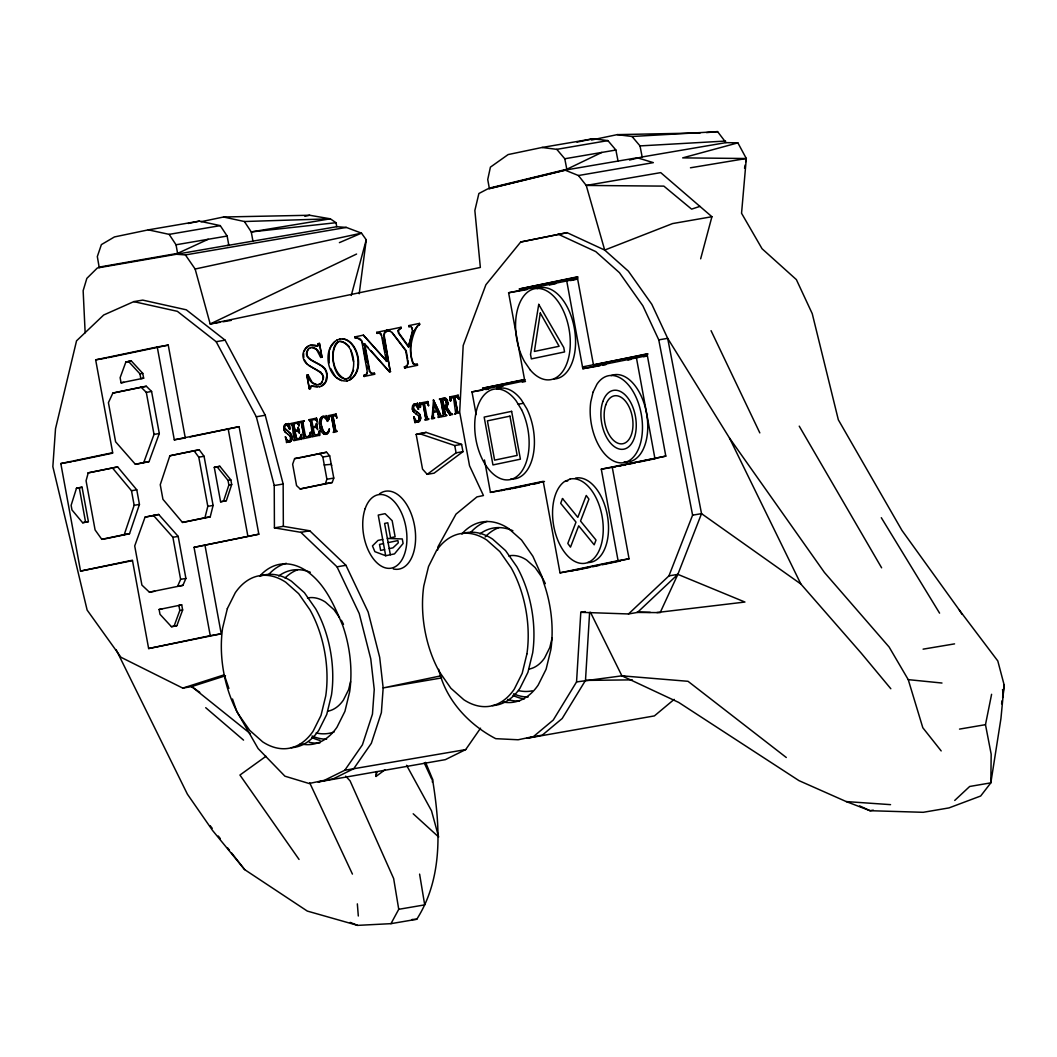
<?xml version="1.0" encoding="UTF-8"?>
<svg xmlns="http://www.w3.org/2000/svg" width="1057" height="1057" viewBox="0 0 1057 1057"><rect width="100%" height="100%" fill="white"/><g stroke="black" fill="none" stroke-linecap="round" stroke-linejoin="round"><path stroke-width="1.5" d="M283.923 426.645L284.029 430.252L285.654 432.551M283.805 427.464L284.558 431.111M420.739 417.502L420.21 420.171M446.464 404.038L446.094 400.986L444.019 399.202M412.891 330.656L408.412 346.868L398.489 333.14L397.894 330.537L400.59 328.489M408.848 346.788L398.938 333.061L398.33 330.471L399.638 328.846M418.651 324.684L419.655 324.499L419.457 323.402L408.768 325.622L408.967 326.719L411.226 326.639L412.455 330.722L408.412 346.868M301.417 434.599C300.637 448.749 303.227 426.209 300.373 437.783M319.544 430.807C319.122 443.702 320.456 425.39 319.042 432.339M326.983 420.303C329.031 424.703 324.75 413.776 326.283 415.678L327.683 421.426L325.49 417.977L323.852 417.198M286.606 441.747C286.526 444.178 286.288 440.161 287.966 441.681M415.071 422.734L415.335 421.651L417.515 422.113M414.648 418.308C412.56 412.362 415.441 425.839 415.084 421.902M432.392 782.167L432.472 779.009L425.601 762.374M364.744 375.182L366.29 374.469L367.202 371.469L361.719 340.909L357.121 337.83M387.628 331.198L386.981 330.18L387.628 331.198L384.616 332.202L383.704 335.201L390.271 371.641L384.14 335.122L385.065 332.136L386.585 331.409M405.412 366.673L406.932 365.96L407.843 362.974L405.729 350.739L391.975 332.413L389.531 331.079M303.65 353.448L303.782 357.583M287.61 424.465C290.279 420.818 290.622 434.321 288.68 426.869M288.231 424.65L288.706 423.54M416.101 404.25L417.211 403.312M433.515 399.903L432.102 417.74L432.63 415.018M438.232 416.987L439.051 415.705L437.36 411.583L433.33 412.428L433.449 417.238M433.383 411.424L433.832 403.999L436.977 410.671L433.383 411.424L433.978 403.972M438.721 669.319C445.565 699.668 468.568 724.521 495.746 738.671L518.115 739.768L533.481 736.557L553.273 720.028L576.554 681.924L580.795 612.32L585.261 611.554M674.181 699.377L654.389 715.906L527.033 738.248L542.413 735.038L562.192 718.509L585.486 680.404L589.621 612.413M311.511 386.069L310.296 386.756L310.163 388.685L311.511 386.069L317.338 386.928M420.514 405.333L420.382 407.315C418.572 395.516 420.184 411.953 420.448 406.205M303.28 438.193L302.844 438.761L310.599 437.136L310.586 432.313L309.569 435.497M310.335 432.287L309.212 435.999M629.496 160.03L642.154 156.951L725.974 142.629L737.878 142.867L746.308 158.51L741.552 213.263L762.057 248.739L796.37 279.603L812.238 313.652L838.333 419.801L901.951 530.403L959.307 610.021L997.808 660.969L1004.15 684.976L1000.926 718.641L990.832 782.854L980.671 796.013L949.014 807.905L923.223 812.304L870.03 810.706L846.234 801.576L799 780.647L678.713 702.429L621.899 675.833L576.554 681.924M1002.631 697.461L1004.15 684.976M437.598 550.076L437.928 546.879L456.003 514.138L476.958 496.896L483.445 495.535L469.533 465.754L459.676 412.045L463.191 345.507L485.903 284.743L520.691 242.013L567.054 232.659L604.696 250.073L628.373 271.16L651.812 304.297L667.68 338.346L729.515 438.074L824.434 572.471L889.122 647.029L908.24 679.638L922.814 727.744L941.179 750.919M385.118 769.681L376.028 776.433L376.609 771.557M310.018 345.335L317.113 346.234L318.197 343.631L319.439 343.38L321.962 357.2L320.733 357.438L316.558 349.537L312.515 347.621M317.113 346.234L318.395 345.507L318.197 343.631M359.208 293.754L366.25 239.794L361.481 233.148L346.339 227.427L336.747 226.713L227.308 245.528M320.932 421.492L321.817 418.453M376.028 776.433L376.702 771.663M291.877 439.223L291.256 434.612M301.271 434.638L299.593 438.417M319.399 430.846L318.501 433.991M420.739 418.427L418.849 421.849M292.313 424.914C294.969 455.303 297.189 429.882 291.085 423.923M312.502 436.171L310.718 422.43L309.199 420.131M312.172 436.316L313.136 435.193L310.877 422.404L310.309 420.435L308.776 419.748L316.492 418.136L317.285 421.862L316.175 420.158M1001.613 703.83L1002.115 700.646M297.017 430.199L298.206 429.499L298.246 427.358M316.373 423.566L315.818 426.143M744.551 168.235L745.132 164.998M745.727 161.747L746.308 158.51L682.677 157.876L737.878 142.867M954.722 800.44L969.679 786.474L990.832 782.854L991.175 754.183L985.481 724.666L991.598 694.29M328.886 431.19L329.467 429.023M329.282 351.347L329.137 362.895M417.859 407.83L416.062 405.254L413.815 405.307L413.195 408.002L414.912 410.327M413.815 405.307L413.419 408.742M287.081 440.095L287.781 440.663A5.351 3.079 80.3 0 0 290.107 440.584L290.767 437.757M290.754 439.804L290.345 436.528M415.573 420.224L416.432 420.765A5.457 3.145 80.3 0 0 418.651 420.726L418.889 416.564M418.651 420.726L419.55 418.916L418.519 415.982M302.91 423.117L303.333 421.637M350.567 681.633L348.625 689.64L343.406 700.064A59.721 34.419 80.3 0 1 328.238 711.11M526.928 653.821L522.184 673.335L514.257 689.19A90.902 52.388 80.3 0 1 463.825 699.734L450.877 688.252L439.593 672.093M552.137 637.939L549.799 647.545L544.593 657.969A59.721 34.419 80.3 0 1 529.425 669.015M182.478 522.449L204.939 517.745L207.806 506.343L198.782 457.166L193.999 450.731L169.86 455.778L160.254 484.714L162.937 499.287L182.478 522.449L210.224 516.847L213.091 505.444L204.067 456.267L199.284 449.833L193.999 450.731M416.339 364.401L413.076 363.793C408.597 352.813 409.099 331.488 419.655 324.499M414.304 364.493L413.512 363.714C408.055 351.452 411.45 336.958 417.568 325.635M353.646 370.267L350.475 376.953L346.458 378.921M328.529 430.794L329.189 428.825M700.659 258.82L711.916 216.725L660.717 172.621L586.239 185.437L578.443 175.528L565.046 170.124L487.515 188.992L478.887 193.51L474.857 210.502L480.354 267.447L210.184 323.971L195.135 269.02L185.411 254.922L175.819 254.209M351.254 295.498L366.25 239.794M438.563 416.788L437.36 411.583M88.233 472.862L86.066 480.75L95.09 529.927L101.789 539.321L107.074 538.423L129.522 533.719L139.445 504.414L136.776 489.827L117.644 466.917L88.233 472.862L117.644 466.917M283.778 426.671L284.888 424.689M412.574 405.69L412.6 410.129M291.64 440.042L292.036 436.488L290.186 433.159M420.369 405.36L420.712 404.699M450.665 399.031L452.264 397.538M451.009 398.357L450.678 400.973M321.526 419.034L320.984 423.685M76.487 488.255L71.123 505.325L71.968 509.936L82.644 522.739L88.392 521.643L82.063 487.198L76.487 488.255L82.063 487.198M321.262 386.149L325.424 382.079L326.811 375.935A8.377 4.836 80.3 0 0 324.922 369.316C320.271 361.798 299.99 360.371 308.525 348.585L310.93 347.608M319.359 386.756C324.499 386.069 327.445 380.692 327.247 375.869A8.377 4.836 80.3 0 0 325.358 369.25C320.72 361.719 300.426 360.292 308.961 348.506M446.503 404.712L444.838 406.707M220.596 501.798L223.529 501.177L228.88 485.018L228.035 480.42L217.042 466.771L214.28 467.339L220.596 501.798L226.343 500.701L231.694 484.542L230.849 479.931L219.856 466.282L214.28 467.339M318.474 384.563L320.813 383.559C330.471 370.505 307.455 369.514 303.98 359.988C299.858 351.466 308.618 341.345 317.562 346.168M101.789 539.321L124.237 534.631L134.16 505.312L131.491 490.725L112.359 467.815M294.599 458.632L292.644 464.248L296.555 485.599L300.162 488.968L332.215 482.52L333.774 478.081L329.692 455.871L326.547 452.211L294.599 458.632L301.456 457.456M300.162 488.968L325.358 483.696L326.904 479.244L322.834 457.034L319.676 453.387M149.394 592.171L182.901 585.353L185.9 578.43L178.184 536.388L158.709 514.468L145.06 517.124L134.715 545.941L141.902 585.076L149.394 592.171L154.679 591.259M328.568 432.049L329.031 431.164M121.066 382.806L143.646 378.181L142.761 373.359L131.332 360.952L125.875 361.996L120.128 377.693L121.066 382.806L123.88 382.317M135.375 464.314L143.739 462.556L154.018 434.414L146.302 392.372L141.083 387.166L112.861 393.072L108.422 402.651L115.596 441.786L135.375 464.314L149.024 461.658L159.303 433.515L151.587 391.473L146.368 386.267L141.083 387.166M179.822 610.457L174.075 626.154L176.889 625.665L182.636 609.968L181.698 604.855L178.884 605.344L179.822 610.457L182.636 609.968M580.795 612.32L628.505 613.958L668.936 575.88L692.599 515.169L658.762 339.865L642.881 305.83L619.455 272.693L595.765 251.592L558.136 234.178M628.505 613.958L637.437 612.439L660.163 612.624L677.854 574.361L701.531 513.649L667.68 338.346L658.762 339.865M329.559 350.026L331.052 346.366L334.884 341.503M304.086 351.505L305.896 348.03L308.697 345.824M300.162 422.034L301.245 422.377L301.813 424.346L304.033 436.594L303.121 438.206M446.371 415.269C448.948 415.652 439.831 417.515 443.359 415.718L441.509 401.858L440.928 399.85L439.804 399.493M153.424 515.38L172.899 537.286L180.615 579.342L177.616 586.265L182.901 585.353M334.052 431.058L331.475 416.101L334.197 431.031M425.799 418.189L425.799 418.889C421.756 421.307 430.133 419.537 428.429 419.034M455.765 410.658L455.686 413.155L453.466 397.273L452.119 397.551M318.91 433.396L317.721 434.625M327.961 432.009L328.674 430.767M412.904 405.003L412.19 409.138L414.106 412.521M291.785 440.016L290.305 441.694M328.212 432.749L328.714 432.022M116.125 649.632L187.393 794.164L212.682 830.617L244.669 869.62L307.31 911.081L357.61 925.377L390.971 923.659L398.74 909.311L393.653 878.552L350.078 780.872L345.665 776.115M390.971 923.659L416.762 919.26C443.557 877.31 440.174 825.979 432.472 779.009M302.976 422.007L303.729 421.347M363.727 375.394L364.361 376.411L363.727 375.394L366.726 374.389L367.136 373.095M447.322 406.047L448.247 402.717M330.431 416.326L329.057 417.158L328.608 419.761L327.987 415.718L336.152 414.014L336.734 418.07M420.554 404.712L421.968 403.866M232.5 698.994L236.636 711.07L258.106 748.554L284.914 776.182L309.08 783.501L324.459 780.291L344.78 770.262L362.406 744.841L372.46 714.109L374.244 689.441L370.769 658.881L359.221 613.509L337.011 566.829L300.822 532.318L274.424 527.866L274.239 485.533L256.322 416.775L216.17 341.702L177.365 311.326L133.79 301.628L103.692 314.999L76.54 340.83L55.519 428.719L52.85 466.639L87.136 610.074L120.974 657.282L182.755 688.107L191.674 686.588L225.485 675.753M274.424 527.866L283.342 526.333L309.754 530.786L345.943 565.297L368.14 611.99L379.688 657.362L383.163 687.922L381.379 712.577L371.337 743.309L353.699 768.73L333.378 778.771L317.998 781.982L445.367 759.639L465.688 749.598L480.539 728.194M284.333 425.231L285.39 424.319M291.428 440.729L289.671 441.918M419.999 420.871L418.202 422.073M321.672 418.48L322.53 417.634M294.797 439.659L294.044 440.108M445.38 406.377L446.609 404.012L445.948 401.013M328.106 431.983L326.402 433.079M637.437 612.439L677.854 574.361L744.934 602.041L656.886 612.532M450.414 412.798L446.345 406.945L448.115 403.483L446.992 399.467M327.921 433.304L326.705 434.097M427.2 474.342L456.082 452.845L462.953 451.669L461.605 444.389L426.116 432.392L416.167 434.414L422.536 469.11L427.2 474.342L434.07 473.179L462.953 451.669M348.387 378.234C358.191 369.237 353.976 342.759 339.548 341.385M265.981 756.297L239.939 775.045L299.052 859.433M338.161 341.953C328.806 351.32 332.929 373.65 345.005 378.974M433.912 417.726C437.241 417.845 429.234 419.973 432.009 418.057M349.708 380.018C361.732 371.932 359.79 352.562 350.567 342.983A26.451 15.247 80.3 0 0 342.402 338.94M337.275 339.984C320.852 348.625 327.551 382.806 347.317 380.93M308.631 436.343L309.357 435.973M300.214 438.127L298.893 438.615M455.831 413.128L454.906 413.987L455.316 413.406M286.17 425.112L284.928 426.209L284.769 428.138L289.446 432.445M601.803 152.433L566.829 169.265L489.299 188.133M356.592 254.037L210.184 323.971L219.922 322.306M208.189 239.278L177.602 253.389L99.147 267.117M322.385 417.66L323.429 417.224M294.52 439.937L293.793 440.65L301.509 439.038M444.323 406.892L442.421 399.718L444.165 399.176L445.79 400.405M339.389 242.634L361.481 233.148L195.135 269.02M315.145 426.407L315.964 426.116M285.245 424.346L285.971 424.108M413.683 404.131L416.894 404.421M346.881 380.996C362.498 376.107 360.952 352.747 351.003 342.917A26.451 15.247 80.3 0 0 342.838 338.874L339.561 339.152M336.839 340.063L339.997 339.072M699.919 206.379L691.608 209.141L663.862 186.124L586.239 185.437L604.696 250.073L672.582 223.569L711.916 216.725M323.138 416.339L322.332 416.577A8.654 4.981 80.3 0 0 320.258 418.836A8.311 4.796 80.3 0 0 319.65 420.686A9.672 5.576 80.3 0 0 319.399 424.121M182.755 688.107L224.243 674.815L228.893 688.411M326.058 434.308L326.851 434.07M444.984 406.681L443.755 406.985M303.584 421.373L304.376 421.148M307.679 436.62L308.776 436.316M317.021 434.823L317.866 434.599M426.116 432.392L416.167 434.414M445.103 407.553L450.005 415.018L445.103 407.553L443.914 407.804L445.142 414.199L446.767 415.19M578.443 175.528L653.345 162.633L637.331 157.77L566.922 169.794L489.404 188.675L487.726 179.558L490.408 167.151L508.126 154.573L542.003 147.478L593.122 138.758L607.907 140.607L615.887 150.028L618.041 161.06M85.155 332.823L83.146 290.688L86.846 278.374L97.35 267.976L228.814 245.158L227.136 236.041L220.266 225.63L199.429 221.124L148.31 229.858L114.433 236.94L101.38 244.616L97.323 256.56L99.239 267.646M188.133 223.489L199.429 221.124M576.977 142.127L593.122 138.758M200.949 221.732L223.542 217.002L309.675 215.258L330.339 218.812L336.02 222.71L336.747 226.713M591.418 140.039L617.235 134.635L700.117 132.944M304.826 216.262L309.675 215.258M567.054 232.659L520.691 242.013M132.402 560.646L80.543 571.084L60.817 463.561L112.689 452.713L95.659 359.856L157.255 346.973L168.248 345.097L185.279 437.942L174.299 439.818L157.255 346.973M108.21 357.649L168.248 345.097M578.087 277.026L519.106 289.023L577.241 276.855L593.492 365.035L647.029 353.831L665.804 456.109L612.267 467.3L629.06 558.796L570.991 570.952M476.152 414.582L471.99 391.896L524.774 380.85L508.602 292.763L577.664 278.731M549.481 284.967L555.929 283.62M570.45 280.581L576.897 279.233M361.719 340.909L359.724 338.557L355.165 337.963L354.967 336.879L363.383 335.135L386.849 361.335L363.383 335.135M376.754 332.321L377.389 333.338L376.754 332.321L387.417 330.101M389.98 331.013L388.223 331.052L388.025 329.969L401.039 327.26L401.237 328.344L400.141 328.555M376.953 333.417L378.406 333.127M146.368 386.267L112.861 393.072M306.847 375.156L309.357 388.857L306.847 375.156L308.089 374.905L312.357 382.726L316.611 384.603M372.923 373.478L374.403 373.187L374.601 374.27L363.925 376.49M404.369 366.898L405.003 367.902L404.369 366.898L406.932 365.96M415.903 364.48L417.29 364.203L417.489 365.299L404.567 367.981M367.942 347.291L364.216 343.697L389.491 371.813L390.707 371.575M309.357 388.857L310.599 388.606M174.299 439.818L239.107 426.684L258.833 534.195L194.039 547.341L210.251 635.667L148.641 648.549L132.429 560.223L80.543 571.084M73.369 461.354L112.676 453.136M190.035 436.951L239.107 426.684M291.23 423.897L290.649 423.54L298.365 421.928L299.157 425.654L297.744 423.553M300.307 422.007L299.699 421.637L304.297 420.686M293.608 423.883L295.009 430.622L293.608 423.883L296.462 423.289M315.29 426.381L312.978 426.856L311.736 420.091L314.576 419.497M330.286 416.352L331.621 416.088M336.906 431.15L335.545 430.159L332.863 415.811L334.395 415.507M328.608 419.761L329.348 416.735M524.087 379.555L482.454 388.263L524.999 379.714M298.206 429.499C297.585 422.919 301.615 437.743 297.73 431.071M316.479 424.835L316.638 423.513L317.47 429.525M648.073 353.963L582.513 366.911M417.489 403.259L418.598 409.297M566.671 280.607L582.843 368.708L647.373 355.628M419.47 403.245L427.808 401.515L428.666 405.584M439.963 399.467L439.342 399.097L443.147 398.304M450.744 399.863L450.401 401.039L449.767 396.917L458.104 395.173L458.963 399.242L457.641 397.234M199.284 449.833L169.86 455.778M496.698 387.496L503.092 386.149M522.29 382.145L525.488 381.471M605.899 364.639L602.754 365.299L602.424 363.516L595.765 366.502L582.843 368.708M627.95 360.027L631.095 359.367M643.7 356.738L646.844 356.077M421.809 403.893L423.17 403.615L425.799 418.889M428.917 418.929L427.187 418.004L424.438 403.351L425.997 403.021M458.725 412.692L457.483 411.662L454.735 397.009L456.307 396.692M294.85 430.648L297.162 430.173M297.374 438.932L296.066 437.215L295.022 431.573L297.334 431.097M314.339 433.396L313.149 427.781L315.462 427.305M285.245 436.752L286.738 442.539M306.966 436.766L307.825 436.594M299.039 438.589L296.515 438.563M315.356 435.167L317.166 434.797M319.637 435.246L311.907 436.858L312.317 436.29M336.76 431.177C339.31 431.111 331.158 433.423 333.431 431.877M438.166 417.489L442.275 416.63L441.456 416.114M449.859 415.044L452.687 414.45L450.982 413.564M454.906 413.987L459.068 412.613M217.095 466.864L219.856 466.282M303.029 457.139L326.547 452.211M158.709 514.468L145.06 517.124M223.41 501.309L226.343 500.701M194.039 547.341L258.833 534.195M484.476 459.967L490.435 492.377L543.219 481.331L560.012 572.828L573.964 570.436M560.012 572.828L618.081 560.672L601.288 469.176L665.804 456.109M501.414 490.501L544.487 481.49M511.932 488.638L529.478 484.965M532.675 484.304L539.057 482.97M622.771 465.45L625.916 464.789M629.06 464.129L635.363 462.821M638.52 462.16L655.842 458.527M382.7 539.414L378.036 540.391L372.46 545.901L374.878 551.662L385.686 555.731L394.486 553.894L403.113 543.47L402.281 538.951L387.364 538.436M383.466 543.602L379.516 544.421L380.626 550.42L384.563 549.6M388.13 542.624L397.894 540.576L398.304 542.836L392.966 547.843L389.227 548.623M174.246 626.22L171.432 626.695L160.003 614.302L159.118 609.479L181.698 604.855M171.432 626.695L176.889 625.665M205.018 545.465L221.23 633.79L148.641 648.549M581.522 569.089L589.595 567.398M592.818 566.724L599.266 565.376M602.49 564.702L620.234 560.99M440.809 675.859L383.163 687.922L441.588 677.933M542.003 147.478L556.801 149.341L607.907 140.607M556.801 149.341L564.782 158.761L615.887 150.028M148.31 229.858L169.16 234.363L220.266 225.63M169.16 234.363L176.03 244.775L227.136 236.041M185.411 254.922L346.339 227.427M133.79 301.628L142.721 300.109L186.296 309.807L225.101 340.169L265.241 415.242L283.157 484.014L283.342 526.333M223.159 321.751L231.285 320.363M95.659 359.856L106.638 357.979M216.17 341.702L225.101 340.169M508.602 292.763L526.981 289.618M131.332 360.952L128.518 361.441L139.947 373.848L140.832 378.67L143.646 378.181M125.875 361.996L128.69 361.507M419.457 323.402L419.219 324.565M408.768 325.622L408.967 326.719M401.039 327.26L401.237 328.344M388.025 329.969L388.223 331.052M354.967 336.879L355.165 337.963M139.947 373.848L142.761 373.359M411.873 327.538L412.468 328.952M319.439 343.38L321.962 357.2M381.485 335.413L381.181 333.827L379.529 333.193L381.485 335.413L386.413 361.415M391.975 332.413L406.165 350.66L407.606 358.534M320.733 357.438C320.945 353.21 316.202 346.207 310.494 347.687M146.302 392.372L151.587 391.473M308.089 374.905C307.679 380.388 315.145 387.721 321.249 383.493L322.398 381.722M323.125 376.794L322.425 373.861M407.777 364.586L407.896 360.12M323.191 379.344L323.574 376.715M369.422 371.258L371.813 373.398L369.422 371.258L364.216 343.697M417.29 364.203L417.489 365.299M374.403 373.187L374.601 374.27M389.491 371.813L371.245 350.95M256.322 416.775L265.241 415.242M154.018 434.414L159.303 433.515M597.165 366.264L599.953 365.775M336.007 414.04L336.853 418.03M316.492 418.136L317.14 421.888M471.99 391.896L482.705 390.073M485.771 389.544L488.836 389.016M332.863 415.811L335.822 430.82M298.365 421.928L299.012 425.68M458.104 395.173L458.817 399.269M301.245 422.377L304.033 437.294M449.767 396.917L450.546 401.013M60.817 463.561L71.797 461.684M302.87 422.417L305.235 435.101M427.808 401.515L428.521 405.611M440.478 399.506L443.61 414.397M454.735 397.009L457.628 411.635M442.421 399.718L443.914 406.958M423.17 403.615L425.469 417M458.038 397.828L458.685 399.308M447.6 400.577L445.433 398.238M427.345 403.576L427.887 404.144L426.922 403.193M284.98 428.865L288.085 431.547M298.1 427.385L299.461 433.291M295.022 431.573L296.211 437.188M446.345 406.945L449.489 411.49M436.977 410.671L433.832 403.999M433.33 412.428L433.185 416.894M143.739 462.556L149.024 461.658M413.697 416.802L415.15 419.418M305.275 435.999L307.111 436.739M290.107 440.584L290.252 440.558A5.351 3.079 80.3 0 1 287.927 440.637L286.526 439.342M445.42 414.886L444.059 407.777M198.782 457.166L204.067 456.267M443.359 415.718L442.46 416.088M427.464 418.664L426.896 416.696M442.037 416.181L440.452 415.044M518.181 404.197L523.466 403.298M322.834 457.034L329.692 455.871M131.491 490.725L136.776 489.827M228.035 480.42L230.849 479.931M419.259 433.568L454.748 445.552L461.605 444.389M228.88 485.018L231.694 484.542M134.16 505.312L139.445 504.414M274.239 485.533L283.157 484.014M326.904 479.244L333.774 478.081M82.644 522.739L88.392 521.643M325.358 483.696L332.215 482.52M207.806 506.343L213.091 505.444M204.939 517.745L210.224 516.847M124.237 534.631L129.522 533.719M172.899 537.286L178.184 536.388M601.288 469.176L615.24 466.798M618.213 466.282L621.199 465.78M490.435 492.377L504.387 489.986M507.36 489.483L510.333 488.968M565.085 481.345L567.728 480.895M300.822 532.318L309.754 530.786M180.615 579.342L185.9 578.43M337.011 566.829L345.943 565.297M692.599 515.169L701.531 513.649L800.849 584.006L861.244 653.173L890.826 688.741M159.118 609.479L161.932 608.991M618.081 560.672L629.06 558.796M576.937 569.934L579.91 569.432M210.251 635.667L221.23 633.79M668.936 575.88L677.854 574.361M344.78 770.262L465.688 749.598M959.518 729.105L985.481 724.666M873.28 810.151L870.03 810.706L859.658 805.91M398.74 909.311L424.703 904.871L419.603 874.113M923.091 649.157L954.563 643.872M690.459 167.786L746.308 158.51M443.002 398.33L444.561 398.106M314.431 419.523L315.211 419.418M296.304 423.315L297.083 423.21M336.02 222.71L251.262 231.919L244.392 221.521L223.542 217.002M319.795 386.69L311.075 386.135M706.525 132.601L717.584 131.623L725.974 142.629M315.303 427.332L316.73 427.609M297.189 431.124L298.285 431.15M323.27 417.251L323.997 417.171M346.894 378.842C327.723 380.85 327.881 324.407 349.127 346.511M418.347 422.047L416.326 421.862M288.838 441.971L289.816 441.892M617.235 134.635L632.033 136.485L717.584 131.623M632.033 136.485L640.014 145.906L725.564 141.057M456.148 396.719L457.364 396.837M425.852 403.047L426.579 402.994M334.25 415.52L334.963 415.467M412.019 919.498L416.762 919.26M324.869 434.348L326.203 434.282M244.392 221.521L330.339 218.812L251.262 231.919L252.927 241.036M585.486 680.404L632.284 679.862M377.97 333.193L379.965 333.114M371.364 373.478L373.359 373.398M414.278 403.919L415.137 403.919M285.826 424.134L286.804 424.108M322.993 416.366L324.235 416.339M325.318 433.066L326.547 433.053M414.476 404.95L416.603 405.875L418.321 409.363M286.024 425.139L286.857 425.125M637.226 612.029L650.332 612.36M315.501 435.14L314.18 433.423M846.234 801.576L890.549 804.641M590.453 612.267L621.899 675.833L688.015 681.303L786.289 757.499M444.402 398.132L446.384 398.648M908.24 679.638L941.985 683.033M296.938 423.236L298.206 423.923M621.899 675.833L625.004 676.388M287.821 441.707L288.984 441.945M315.858 427.279L316.968 427.966M288.376 424.623L286.658 424.134M323.746 433.965L325.014 434.321M456.73 396.679L458.183 397.802M334.805 415.493L335.849 416.022M324.089 416.366L325.411 416.802M350.224 922.404L357.61 925.377M286.698 425.152L288.244 426.024M324.274 432.577L325.464 433.04M324.407 417.304L326.653 419.312M341.464 380.626L336.047 377.19M451.801 413.882L450.256 412.825M308.552 365.207L321.394 372.579M416.445 411.517L419.973 414.595L420.594 417.528M416.154 414.159L418.189 415.454M287.663 434.163L290.12 435.933M199.747 692.335L191.674 686.588L250.43 733.717M416.313 414.133L412.825 411.067M287.808 434.136L284.901 431.903M323.891 433.938L322.689 433.172A8.733 5.034 80.3 0 1 320.482 429.538L319.544 424.108A9.672 5.576 80.3 0 1 319.809 420.66A8.311 4.796 80.3 0 1 320.403 418.81A8.654 4.981 80.3 0 1 322.477 416.55M289.301 432.472L290.913 433.78M324.42 432.551L322.504 430.239L321.13 423.672M287.425 425.469L289.79 429.459L288.825 423.513M205.719 707.701L243.546 740.125M335.294 415.665L336.232 416.603M413.195 813.784L438.655 836.985L431.507 810.798L406.588 765.294M413.789 409.389L419.47 413.776M289.499 435.458L290.754 437.109M323.931 432.141L321.487 426.275M335.254 376.279L330.709 368.563M210.158 825.689L212.193 828.278M218.284 836.021L220.305 838.611M227.414 847.661L229.448 850.238M231.483 852.827L244.669 869.62M306.821 363.7L304.429 359.909M315.871 419.761L316.638 420.818M415.005 419.444L415.718 420.197M339.508 617.618L333.946 609.664L325.437 602.107A59.721 34.419 80.3 0 0 307.481 597.998M959.307 610.021L961.91 614.157M881.3 517.692L939.581 613.152M799.237 426.156L881.617 567.82M440.61 415.018L433.37 399.929L439.937 413.657M729.515 438.074L800.849 584.006M711.057 330.669L759.824 432.894M309.741 782.907L352.43 874.086M424.267 762.969L431.547 778.665M286.037 438.259L286.672 439.316M419.827 414.621L420.461 416.564M331.687 465.41L331.251 464.34L324.155 464.961M305.618 436.515L305.09 435.127M427.728 404.17L428.389 405.65M298.51 424.61L298.88 425.707M285.522 436.686L286.183 438.232M350.699 349.814L353.514 361.573M320.628 429.512L319.835 426.592M1002.498 689.6L1003.397 692.692M369.858 371.179L364.652 343.617M640.014 145.906L642.154 156.951M564.782 158.761L566.922 169.794M636.38 357.504L654.825 457.985M454.748 445.552L456.082 452.845M417.343 403.285L418.453 409.323M382.621 338.293L385.158 352.126M385.726 355.192L386.294 358.27M362.445 342.376L363.013 345.467M363.568 348.559L366.118 362.445M366.687 365.537L367.255 368.616M390.35 554.766L384.603 523.44L387.787 522.779L390.535 537.775L395.12 536.811L392.173 520.718L385.078 513.662L378.234 515.089L385.686 555.731M316.492 423.54L317.589 429.499M228.114 428.561L247.853 536.071M176.03 244.775L177.695 253.891M79.249 487.673L85.577 522.118M357.345 903.867L358.31 916.009M575.457 478.121A42.782 24.655 80.3 0 1 607.775 517.904A42.782 24.655 80.3 0 1 587.679 562.549M519.555 700.989A90.902 52.388 80.3 0 1 507.651 699.43M503 702.02A90.902 52.388 80.3 0 0 538.158 685.108L546.099 669.24L550.842 649.738A86 49.56 80.3 0 0 543.893 583.358L541.779 576.065L532.887 556.259L521.537 540.021L508.523 528.46A91.378 52.665 80.3 0 0 461.803 533.983M537.194 288.653A46.191 26.623 80.3 0 1 574.268 327.802A46.191 26.623 80.3 0 1 553.776 379.001M510.875 478.953A45.927 26.465 80.3 0 0 532.9 456.373A45.927 26.465 80.3 0 0 526.862 408.848L521.326 399.797A45.927 26.465 80.3 0 0 496.684 389.002M611.078 375.631A44.143 25.434 80.3 0 1 646.897 415.335A44.143 25.434 80.3 0 1 624.211 461.803M379.503 493.83A39.545 22.792 80.3 0 1 414.489 525.501A39.545 22.792 80.3 0 1 393.296 568.943M470.722 532.451A91.378 52.665 80.3 0 1 487.066 521.405M418.797 420.699A5.457 3.145 80.3 0 1 416.432 420.765M532.226 690.829A91.444 52.705 80.3 0 1 518.551 690.617M259.573 576.29A91.378 52.665 80.3 0 1 306.279 570.78C325.146 583.821 334.065 605.146 342.706 625.453A86 49.56 80.3 0 1 349.656 691.833L344.926 711.335L336.985 727.203A90.902 52.388 80.3 0 1 300.294 743.798M319.875 742.952A90.902 52.388 80.3 0 1 309.225 742.278M528.13 696.986A91.047 52.48 80.3 0 1 513.57 693.815M524.298 698.888A90.902 52.388 80.3 0 1 512.962 695.374M268.491 574.77A91.378 52.665 80.3 0 1 286.275 563.302M278.704 575.986A90.902 52.388 80.3 0 1 310.322 572.26M485.15 536.969A90.902 52.388 80.3 0 1 498.917 527.615M508.655 555.903A59.721 34.419 80.3 0 1 526.611 560.025L535.119 567.569L542.545 578.179A56.536 32.582 80.3 0 1 545.346 583.675M285.046 577.968A90.902 52.388 80.3 0 1 297.73 569.71M479.891 533.904A90.902 52.388 80.3 0 1 512.883 530.759M326.6 739.16A91.047 52.48 80.3 0 1 312.04 735.989M320.073 740.428A90.902 52.388 80.3 0 1 311.775 737.469M334.171 731.933A91.444 52.705 80.3 0 1 316.149 732.963M341.358 620.274A56.536 32.582 80.3 0 1 343.499 624.343M259.797 576.197A90.902 52.388 80.3 0 1 291.441 581.218L304.403 592.7L315.686 608.858A86.053 49.6 80.3 0 1 331.488 694.938L326.745 714.44L318.804 730.308A90.902 52.388 80.3 0 1 291.27 747.709M439.58 672.107A86.053 49.6 80.3 0 1 423.778 586.014L428.534 566.512L436.462 550.644A90.902 52.388 80.3 0 1 486.894 540.101L499.842 551.595L511.126 567.741A86.053 49.6 80.3 0 1 526.928 653.834M462.411 533.613A90.902 52.388 80.3 0 1 492.628 539.123L505.576 550.618L516.86 566.763A86.053 49.6 80.3 0 1 532.675 652.843L527.919 672.344L519.991 688.213A90.902 52.388 80.3 0 1 492.456 705.614M538.74 304.376L530.522 354.452L531.341 358.891L564.57 351.941L563.751 347.502L538.74 304.376M540.286 313.044L534.393 351.439L559.113 346.273L540.286 313.044M593.069 392.147L590.757 401.977A44.143 25.434 80.3 0 0 619.838 462.821A44.143 25.434 80.3 0 0 639.472 406.496A44.143 25.434 80.3 0 0 596.967 384.18L593.069 392.147M227.347 608.607L222.604 628.109A86.053 49.6 80.3 0 0 238.406 714.202L249.69 730.347L262.651 741.842A90.902 52.388 80.3 0 0 313.07 731.285L321.011 715.417L325.741 695.916A86.053 49.6 80.3 0 0 309.952 609.836L298.669 593.677L285.707 582.182A90.902 52.388 80.3 0 0 235.288 592.739L227.347 608.607M562.509 498.547L560.672 503.317L575.999 522.132L567.807 543.457L570.503 547.143L578.694 525.818L594.193 544.817L596.016 540.048L580.518 521.048L588.934 499.142L586.239 495.456L577.835 517.362L562.509 498.547M570.172 479.019L564.187 481.767A42.782 24.655 80.3 0 0 564.359 552.005A42.782 24.655 80.3 0 0 603.045 534.287A42.782 24.655 80.3 0 0 570.172 479.019M511.628 411.345L484.159 417.092L492.945 464.935L520.401 459.187L511.628 411.345M509.95 416.141L487.409 420.858L494.61 460.139L517.164 455.422L509.95 416.141M530.389 370.135L524.51 361.6A46.191 26.623 80.3 0 1 532.345 289.393A46.191 26.623 80.3 0 1 570.265 344.569A46.191 26.623 80.3 0 1 530.389 370.135M521.577 409.746L516.041 400.695A45.927 26.465 80.3 0 0 474.87 421.016A45.927 26.465 80.3 0 0 510.663 479.495A45.927 26.465 80.3 0 0 521.577 409.746M365.18 508.615A37.299 21.497 80.3 0 0 385.884 567.992A37.299 21.497 80.3 0 0 403.417 517.679A37.299 21.497 80.3 0 0 365.18 508.615M602.847 401.515A29.86 17.203 80.3 0 0 619.415 449.053A29.86 17.203 80.3 0 0 633.447 408.768A29.86 17.203 80.3 0 0 602.847 401.515M605.753 404.884A24.337 14.032 80.3 0 0 619.257 443.636A24.337 14.032 80.3 0 0 630.699 410.803A24.337 14.032 80.3 0 0 605.753 404.884"/></g></svg>
